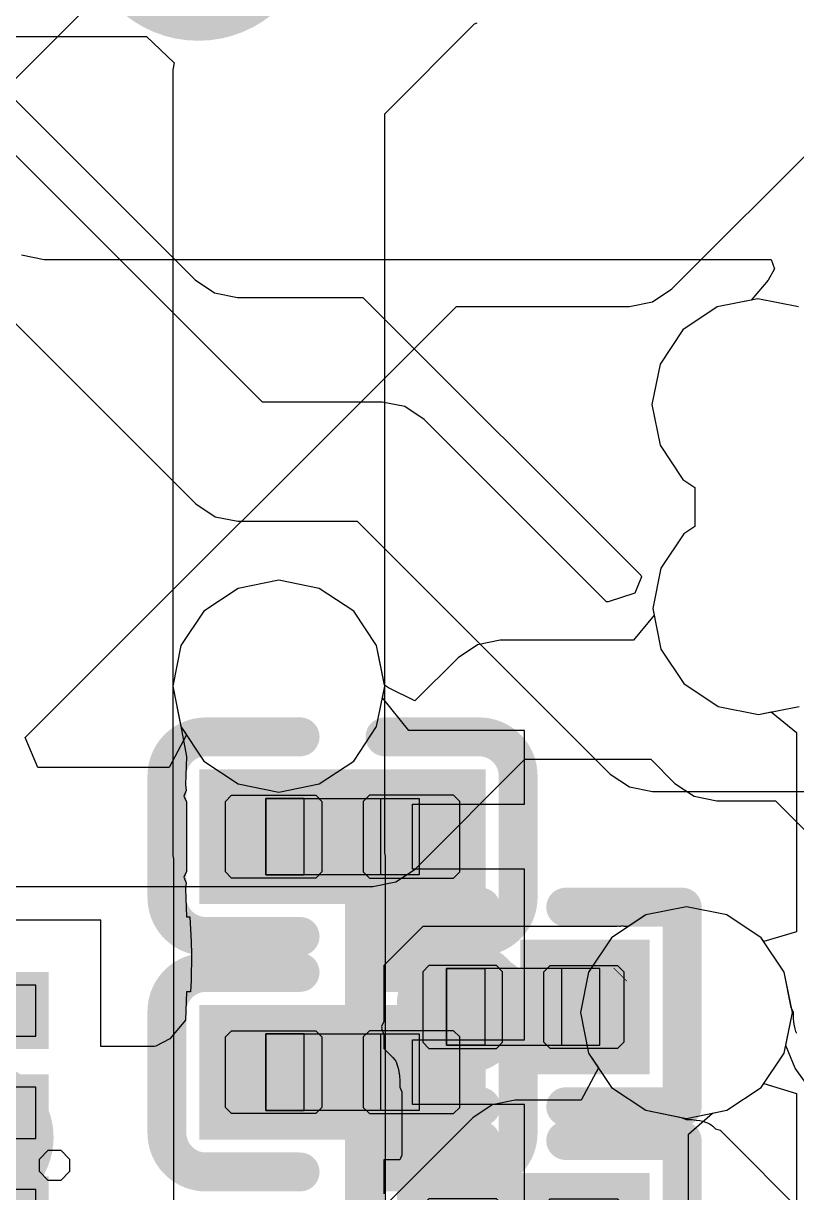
# Model space of a CAD drawing. Header units: millimetres. Extents: x 50 to 153, y 18 to 71.
# Drawn here: x 129.389 to 132.414, y 46.35 to 50.928 of the extents above; entities that cross this region are included whole.
import ezdxf

# ---------------------------------------------------------------- set-up
doc = ezdxf.new("R2010")
doc.units = ezdxf.units.MM
for name, color, linetype in [('BottomLayer', 5, 'Continuous'), ('BottomOverlay', 54, 'Continuous'), ('BottomPaste', 16, 'Continuous'), ('BottomSolder', 6, 'Continuous'), ('ConnectLayer', 7, 'Continuous'), ('Mechanical15', 56, 'Continuous'), ('Mechanical4', 56, 'Continuous'), ('Mechanical5', 56, 'Continuous'), ('Mechanical6', 56, 'Continuous'), ('TopLayer', 1, 'Continuous'), ('TopOverlay', 2, 'Continuous'), ('TopPaste', 8, 'Continuous'), ('TopSolder', 216, 'Continuous')]:
    doc.layers.add(name, color=color, linetype=linetype)

# ---------------------------------------------------------------- blocks, each defined once
blk = doc.blocks.new('R0201_B_3')
at = {"layer": 'BottomLayer', "const_width": 0.3031}
blk.add_lwpolyline([(-0.2236, 0.0104), (-0.2236, -0.0105)], dxfattribs=at)
at = {"layer": 'BottomLayer', "const_width": 0.1516}
for points in [[(-0.2994, 0.0104, 1), (-0.1479, 0.0104, 1)], [(-0.2994, -0.0105, 1), (-0.1479, -0.0105, 1)]]:
    blk.add_lwpolyline(points, format="xyb", close=True, dxfattribs=at)
at = {"layer": 'BottomLayer'}
blk.add_solid([(0.1079, -0.162), (0.411, -0.162), (0.1079, 0.162), (0.411, 0.162)], dxfattribs=at)
at = {"layer": 'BottomOverlay', "const_width": 0.1524}
for points in [[(-0.6038, -0.3906), (-0.6038, 0.3906)], [(-0.6038, 0.3906), (-0.1483, 0.3906)], [(0.1841, 0.3906), (0.6396, 0.3906)], [(0.6396, -0.3906), (0.6396, 0.3906)], [(-0.6038, -0.3906), (-0.1483, -0.3906)], [(0.1841, -0.3906), (0.6396, -0.3906)]]:
    blk.add_lwpolyline(points, dxfattribs=at)
at = {"layer": 'BottomOverlay', "const_width": 0.0762}
for points in [[(-0.6419, 0.3906, 1), (-0.5657, 0.3906, 1)], [(-0.6419, 0.3906, 1), (-0.5657, 0.3906, 1)], [(-0.1864, 0.3906, 1), (-0.1102, 0.3906, 1)], [(0.146, 0.3906, 1), (0.2222, 0.3906, 1)], [(0.6015, 0.3906, 1), (0.6777, 0.3906, 1)], [(0.6015, 0.3906, 1), (0.6777, 0.3906, 1)], [(-0.6419, -0.3906, 1), (-0.5657, -0.3906, 1)], [(-0.6419, -0.3906, 1), (-0.5657, -0.3906, 1)], [(-0.1864, -0.3906, 1), (-0.1102, -0.3906, 1)], [(0.146, -0.3906, 1), (0.2222, -0.3906, 1)], [(0.6015, -0.3906, 1), (0.6777, -0.3906, 1)], [(0.6015, -0.3906, 1), (0.6777, -0.3906, 1)]]:
    blk.add_lwpolyline(points, format="xyb", close=True, dxfattribs=at)
at = {"layer": 'BottomPaste'}
for p, q in [((-0.3512, 0.162), (-0.3752, 0.138)), ((-0.3752, 0.138), (-0.3752, -0.138)), ((-0.0871, 0.162), (-0.3512, 0.162)), ((-0.0631, 0.138), (-0.0871, 0.162)), ((-0.0631, -0.138), (-0.0631, 0.138)), ((0.0989, 0.138), (0.1229, 0.162)), ((0.0989, -0.138), (0.0989, 0.138)), ((0.1229, 0.162), (0.3871, 0.162)), ((0.3871, 0.162), (0.411, 0.138)), ((0.411, 0.138), (0.411, -0.138)), ((-0.3752, -0.138), (-0.3512, -0.162)), ((-0.3512, -0.162), (-0.0871, -0.162)), ((-0.0871, -0.162), (-0.0631, -0.138)), ((0.1229, -0.162), (0.0989, -0.138)), ((0.3871, -0.162), (0.1229, -0.162)), ((0.411, -0.138), (0.3871, -0.162))]:
    blk.add_line(p, q, dxfattribs=at)
at = {"layer": 'BottomPaste', "const_width": 0.3031}
blk.add_lwpolyline([(-0.2236, 0.0104), (-0.2236, -0.0105)], dxfattribs=at)
at = {"layer": 'BottomPaste', "const_width": 0.1516}
for points in [[(-0.2994, 0.0104, 1), (-0.1479, 0.0104, 1)], [(-0.2994, -0.0105, 1), (-0.1479, -0.0105, 1)]]:
    blk.add_lwpolyline(points, format="xyb", close=True, dxfattribs=at)
at = {"layer": 'BottomPaste'}
blk.add_solid([(0.1079, -0.162), (0.411, -0.162), (0.1079, 0.162), (0.411, 0.162)], dxfattribs=at)
at = {"layer": 'BottomSolder', "const_width": 0.5063}
blk.add_lwpolyline([(-0.2236, 0.0104), (-0.2236, -0.0105)], dxfattribs=at)
at = {"layer": 'BottomSolder', "const_width": 0.2532}
for points in [[(-0.3502, 0.0104, 1), (-0.0971, 0.0104, 1)], [(-0.3502, -0.0105, 1), (-0.0971, -0.0105, 1)]]:
    blk.add_lwpolyline(points, format="xyb", close=True, dxfattribs=at)
at = {"layer": 'BottomSolder'}
blk.add_solid([(0.0063, -0.2636), (0.5126, -0.2636), (0.0063, 0.2636), (0.5126, 0.2636)], dxfattribs=at)
at = {"layer": 'Mechanical15', "const_width": 0.00254}
blk.add_lwpolyline([(0.3721, 0.1524), (0.4229, 0.1016)], dxfattribs=at)
at = {"layer": 'Mechanical15', "const_width": 0.00127}
for points in [[(0.3714, 0.1524, 1), (0.3727, 0.1524, 1)], [(0.4222, 0.1016, 1), (0.4235, 0.1016, 1)]]:
    blk.add_lwpolyline(points, format="xyb", close=True, dxfattribs=at)
at = {"layer": 'Mechanical4'}
for p, q in [((0.3179, 0.15), (-0.2821, 0.15)), ((-0.2821, 0.15), (-0.2821, -0.1501)), ((0.3179, -0.1501), (0.3179, 0.15)), ((-0.2821, -0.1501), (0.3179, -0.1501))]:
    blk.add_line(p, q, dxfattribs=at)
at = {"layer": 'Mechanical5'}
for p, q in [((-0.2821, -0.1501), (-0.2821, 0.15)), ((-0.2821, 0.15), (-0.1321, 0.15)), ((-0.1321, 0.15), (-0.1321, -0.1501)), ((0.3179, 0.15), (0.1679, 0.15)), ((0.1679, 0.15), (0.1679, -0.1501)), ((0.3179, -0.1501), (0.3179, 0.15)), ((-0.1321, -0.1501), (-0.2821, -0.1501)), ((0.1679, -0.1501), (0.3179, -0.1501))]:
    blk.add_line(p, q, dxfattribs=at)
blk = doc.blocks.new('MSOP_8_L3_0_W3_0_P0_65_LS5_0_BL_B_29')
at = {"layer": 'BottomOverlay', "const_width": 0.3}
blk.add_lwpolyline([(-1.4592, 2.146, 1), (-1.7595, 2.146, 1)], format="xyb", close=True, dxfattribs=at)
at = {"layer": 'Mechanical15'}
for p, q in [((-1.5598, 2.4501), (-1.5593, 2.4746)), ((-1.5593, 2.4746), (-1.5243, 2.5088)), ((-1.5243, 2.5088), (-1.4754, 2.5088)), ((-1.4754, 2.5088), (-1.4404, 2.4746)), ((-1.4404, 2.4746), (-1.4399, 2.4501)), ((-1.5593, 2.4256), (-1.5598, 2.4501)), ((-1.4399, 2.4501), (-1.4404, 2.4256)), ((-1.4399, 2.4501), (-1.4399, 2.4501)), ((-1.5243, 2.3913), (-1.5593, 2.4256)), ((-1.4754, 2.3913), (-1.5243, 2.3913)), ((-1.4404, 2.4256), (-1.4754, 2.3913))]:
    blk.add_line(p, q, dxfattribs=at)
blk = doc.blocks.new('WQFN_20_L3_0_W3_0_P0_40_BL_EP1_7_30')
at = {"layer": 'Mechanical15'}
for p, q in [((1.4757, 1.5579), (1.4408, 1.5242)), ((1.5242, 1.5579), (1.4757, 1.5579)), ((1.559, 1.5242), (1.5242, 1.5579)), ((1.4408, 1.5242), (1.44, 1.5)), ((1.5599, 1.5), (1.559, 1.5242)), ((-0.9001, 1.1), (-0.9001, 1.5)), ((-0.9001, 1.5), (-0.7001, 1.5)), ((-0.7001, 1.5), (-0.7001, 1.1)), ((-0.5001, 1.1), (-0.5001, 1.5)), ((-0.5001, 1.5), (-0.3001, 1.5)), ((-0.3001, 1.5), (-0.3001, 1.1)), ((-0.1, 1.1), (-0.1, 1.5)), ((-0.1, 1.5), (0.1, 1.5)), ((0.1, 1.5), (0.1, 1.1)), ((0.3, 1.1), (0.3, 1.5)), ((0.3, 1.5), (0.5, 1.5)), ((0.5, 1.5), (0.5, 1.1)), ((0.7001, 1.1), (0.7001, 1.5)), ((0.7001, 1.5), (0.9001, 1.5)), ((0.9001, 1.5), (0.9001, 1.1)), ((1.44, 1.5), (1.44, 1.5)), ((1.44, 1.5), (1.4408, 1.4758)), ((1.4408, 1.4758), (1.4757, 1.4422)), ((1.5241, 1.4421), (1.559, 1.4758)), ((1.559, 1.4758), (1.5599, 1.5)), ((1.4757, 1.4422), (1.5241, 1.4421)), ((-0.7001, 1.1), (-0.9001, 1.1)), ((-0.7001, 1.1), (-0.7001, 1.1)), ((-0.3001, 1.1), (-0.5001, 1.1)), ((-0.3001, 1.1), (-0.3001, 1.1)), ((0.1, 1.1), (-0.1, 1.1)), ((0.1, 1.1), (0.1, 1.1)), ((0.5, 1.1), (0.3, 1.1)), ((0.5, 1.1), (0.5, 1.1)), ((0.9001, 1.1), (0.7001, 1.1)), ((0.9001, 1.1), (0.9001, 1.1)), ((-1.5, 0.7001), (-1.5, 0.9001)), ((-1.5, 0.9001), (-1.1, 0.9001)), ((-1.1, 0.9001), (-1.1, 0.9001)), ((-1.1, 0.9001), (-1.1, 0.7001)), ((1.1, 0.6999), (1.1, 0.8999)), ((1.1, 0.8999), (1.5, 0.8999)), ((1.5, 0.8999), (1.5, 0.6999)), ((-0.85, -0.85), (-0.85, 0.85)), ((-0.85, 0.85), (0.85, 0.85)), ((0.85, 0.85), (0.85, -0.85)), ((-1.1, 0.7001), (-1.5, 0.7001)), ((1.1, 0.6999), (1.1, 0.6999)), ((1.5, 0.6999), (1.1, 0.6999)), ((-1.5, 0.3001), (-1.5, 0.5001)), ((-1.5, 0.5001), (-1.1, 0.5001)), ((-1.1, 0.5001), (-1.1, 0.5001)), ((-1.1, 0.5001), (-1.1, 0.3001)), ((1.1, 0.2998), (1.1, 0.4998)), ((1.1, 0.4998), (1.5, 0.4998)), ((1.5, 0.4998), (1.5, 0.2998)), ((-1.1, 0.3001), (-1.5, 0.3001)), ((1.1, 0.2998), (1.1, 0.2998)), ((1.5, 0.2998), (1.1, 0.2998)), ((-1.5, -0.1), (-1.5, 0.1)), ((-1.5, 0.1), (-1.1, 0.1)), ((-1.1, 0.1), (-1.1, 0.1)), ((-1.1, 0.1), (-1.1, -0.1)), ((1.1, -0.1002), (1.1, 0.0998)), ((1.1, 0.0998), (1.5, 0.0998)), ((1.5, 0.0998), (1.5, -0.1002)), ((-1.1, -0.1), (-1.5, -0.1)), ((1.1, -0.1002), (1.1, -0.1002)), ((1.5, -0.1002), (1.1, -0.1002)), ((-1.5, -0.4998), (-1.5, -0.2998)), ((-1.5, -0.2998), (-1.1, -0.2998)), ((-1.1, -0.2998), (-1.1, -0.2998)), ((-1.1, -0.2998), (-1.1, -0.4998)), ((1.1, -0.5), (1.1, -0.3)), ((1.1, -0.3), (1.5, -0.3)), ((1.5, -0.3), (1.5, -0.5)), ((-1.1, -0.4998), (-1.5, -0.4998)), ((1.1, -0.5), (1.1, -0.5)), ((1.5, -0.5), (1.1, -0.5)), ((-1.5, -0.8998), (-1.5, -0.6998)), ((-1.5, -0.6998), (-1.1, -0.6998)), ((-1.1, -0.6998), (-1.1, -0.6998)), ((-1.1, -0.6998), (-1.1, -0.8998)), ((1.1, -0.9001), (1.1, -0.7001)), ((1.1, -0.7001), (1.5, -0.7001)), ((1.5, -0.7001), (1.5, -0.9001)), ((-0.85, -0.85), (-0.85, -0.85)), ((0.85, -0.85), (-0.85, -0.85)), ((-1.1, -0.8998), (-1.5, -0.8998)), ((1.1, -0.9001), (1.1, -0.9001)), ((1.5, -0.9001), (1.1, -0.9001)), ((-0.9001, -1.5), (-0.9001, -1.1)), ((-0.9001, -1.1), (-0.7001, -1.1)), ((-0.7001, -1.1), (-0.7001, -1.5)), ((-0.5001, -1.5), (-0.5001, -1.1)), ((-0.5001, -1.1), (-0.3001, -1.1)), ((-0.3001, -1.1), (-0.3001, -1.5)), ((-0.1, -1.5), (-0.1, -1.1)), ((-0.1, -1.1), (0.1, -1.1)), ((0.1, -1.1), (0.1, -1.5)), ((0.3, -1.5), (0.3, -1.1)), ((0.3, -1.1), (0.5, -1.1)), ((0.5, -1.1), (0.5, -1.5)), ((0.7001, -1.5), (0.7001, -1.1)), ((0.7001, -1.1), (0.9001, -1.1)), ((0.9001, -1.1), (0.9001, -1.5)), ((-0.7001, -1.5), (-0.9001, -1.5)), ((-0.7001, -1.5), (-0.7001, -1.5)), ((-0.3001, -1.5), (-0.5001, -1.5)), ((-0.3001, -1.5), (-0.3001, -1.5)), ((0.1, -1.5), (-0.1, -1.5)), ((0.1, -1.5), (0.1, -1.5)), ((0.5, -1.5), (0.3, -1.5)), ((0.5, -1.5), (0.5, -1.5)), ((0.9001, -1.5), (0.7001, -1.5)), ((0.9001, -1.5), (0.9001, -1.5))]:
    blk.add_line(p, q, dxfattribs=at)
at = {"layer": 'Mechanical15', "const_width": 0.0508}
for points in [[(1.4998, 1.4999), (-1.5001, 1.4999)], [(-1.5001, -1.5001), (-1.5001, 1.4999)], [(1.4998, -1.5001), (1.4998, 1.4999)], [(1.4998, -1.5001), (-1.5001, -1.5001)]]:
    blk.add_lwpolyline(points, dxfattribs=at)
at = {"layer": 'Mechanical15', "const_width": 0.0254}
for points in [[(-1.5128, 1.4999, 1), (-1.4874, 1.4999, 1)], [(-1.5128, 1.4999, 1), (-1.4874, 1.4999, 1)], [(1.4871, 1.4999, 1), (1.5125, 1.4999, 1)], [(1.4871, 1.4999, 1), (1.5125, 1.4999, 1)], [(-1.5128, -1.5001, 1), (-1.4874, -1.5001, 1)], [(-1.5128, -1.5001, 1), (-1.4874, -1.5001, 1)], [(1.4871, -1.5001, 1), (1.5125, -1.5001, 1)], [(1.4871, -1.5001, 1), (1.5125, -1.5001, 1)]]:
    blk.add_lwpolyline(points, format="xyb", close=True, dxfattribs=at)
at = {"layer": 'Mechanical6'}
for points, const_width in [([(1.3697, 1.9049, 1), (1.1695, 1.9049, 1)], 0.2), ([(1.1195, 1.9049, 1), (1.2195, 1.9049, 1)], 0.1), ([(1.3197, 1.9049, 1), (1.4197, 1.9049, 1)], 0.1)]:
    blk.add_lwpolyline(points, format="xyb", close=True, dxfattribs=dict(at, const_width=const_width))
at = {"layer": 'TopLayer', "const_width": 0.2}
for points in [[(0.8, 1.8), (0.8, 1.2)], [(1.2, 0.8), (1.8, 0.8)], [(-1.2, -0.7997), (-1.8, -0.7997)]]:
    blk.add_lwpolyline(points, dxfattribs=at)
at = {"layer": 'TopLayer', "const_width": 0.1}
for points in [[(0.75, 1.8, 1), (0.85, 1.8, 1)], [(0.75, 1.2, 1), (0.85, 1.2, 1)], [(1.15, 0.8, 1), (1.25, 0.8, 1)], [(1.75, 0.8, 1), (1.85, 0.8, 1)], [(-1.85, -0.7997, 1), (-1.75, -0.7997, 1)], [(-1.25, -0.7997, 1), (-1.15, -0.7997, 1)]]:
    blk.add_lwpolyline(points, format="xyb", close=True, dxfattribs=at)
at = {"layer": 'TopLayer'}
for points in [[(-0.9002, 1.1), (-0.7002, 1.1), (-0.9002, 1.9), (-0.7002, 1.9)], [(-0.5002, 1.1), (-0.3002, 1.1), (-0.5002, 1.9), (-0.3002, 1.9)], [(-0.1001, 1.1), (0.0999, 1.1), (-0.1001, 1.9), (0.0999, 1.9)], [(0.2999, 1.1), (0.4999, 1.1), (0.2999, 1.9), (0.4999, 1.9)], [(-1.9, 0.9002), (-1.9, 0.7002), (-1.1, 0.9002), (-1.1, 0.7002)], [(0.8499, -0.8499), (0.8499, 0.8501), (-0.8501, -0.8499), (-0.8501, 0.8501)], [(-1.9, 0.5002), (-1.9, 0.3002), (-1.1, 0.5002), (-1.1, 0.3002)], [(1.9, 0.2999), (1.9, 0.4999), (1.1, 0.2999), (1.1, 0.4999)], [(-1.9, 0.1001), (-1.9, -0.0999), (-1.1, 0.1001), (-1.1, -0.0999)], [(1.9, -0.1001), (1.9, 0.0999), (1.1, -0.1001), (1.1, 0.0999)], [(-1.9, -0.2997), (-1.9, -0.4997), (-1.1, -0.2997), (-1.1, -0.4997)], [(1.9, -0.4999), (1.9, -0.2999), (1.1, -0.4999), (1.1, -0.2999)], [(1.9, -0.9), (1.9, -0.7), (1.1, -0.9), (1.1, -0.7)], [(-0.9002, -1.9), (-0.7002, -1.9), (-0.9002, -1.1), (-0.7002, -1.1)], [(-0.5002, -1.9), (-0.3002, -1.9), (-0.5002, -1.1), (-0.3002, -1.1)], [(-0.1001, -1.9), (0.0999, -1.9), (-0.1001, -1.1), (0.0999, -1.1)], [(0.2999, -1.9), (0.4999, -1.9), (0.2999, -1.1), (0.4999, -1.1)], [(0.7, -1.9), (0.9, -1.9), (0.7, -1.1), (0.9, -1.1)]]:
    blk.add_solid(points, dxfattribs=at)
at = {"layer": 'TopOverlay'}
for points, const_width in [([(1.4967, 1.9049, 1), (1.2965, 1.9049, 1)], 0.254), ([(1.233, 1.9049, 1), (1.36, 1.9049, 1)], 0.127), ([(1.4332, 1.9049, 1), (1.5602, 1.9049, 1)], 0.127), ([(-1.6135, 1.55, 1), (-1.4865, 1.55, 1)], 0.127), ([(-1.6135, 1.55, 1), (-1.4865, 1.55, 1)], 0.127), ([(-1.0635, 1.55, 1), (-0.9365, 1.55, 1)], 0.127), ([(0.9865, 1.55, 1), (1.1135, 1.55, 1)], 0.127), ([(1.4864, 1.55, 1), (1.6134, 1.55, 1)], 0.127), ([(1.4864, 1.55, 1), (1.6134, 1.55, 1)], 0.127), ([(1.4864, 1.1001, 1), (1.6134, 1.1001, 1)], 0.127), ([(-1.6135, 1, 1), (-1.4865, 1, 1)], 0.127), ([(-1.6135, -1, 1), (-1.4865, -1, 1)], 0.127), ([(1.4864, -1, 1), (1.6134, -1, 1)], 0.127), ([(-1.6135, -1.5499, 1), (-1.4865, -1.5499, 1)], 0.127), ([(-1.6135, -1.5499, 1), (-1.4865, -1.5499, 1)], 0.127), ([(-1.0135, -1.5499, 1), (-0.8865, -1.5499, 1)], 0.127), ([(0.9365, -1.5499, 1), (1.0635, -1.5499, 1)], 0.127), ([(1.4864, -1.5499, 1), (1.6134, -1.5499, 1)], 0.127), ([(1.4864, -1.5499, 1), (1.6134, -1.5499, 1)], 0.127)]:
    blk.add_lwpolyline(points, format="xyb", close=True, dxfattribs=dict(at, const_width=const_width))
at = {"layer": 'TopOverlay', "const_width": 0.254}
for points in [[(-1.55, 1), (-1.55, 1.55)], [(-1, 1.55), (-1.55, 1.55)], [(1.5499, 1.55), (1.05, 1.55)], [(1.5499, 1.1001), (1.5499, 1.55)], [(-1.55, -1.5499), (-1.55, -1)], [(1.5499, -1.5499), (1.5499, -1)], [(-0.95, -1.5499), (-1.55, -1.5499)], [(1.5499, -1.5499), (1, -1.5499)]]:
    blk.add_lwpolyline(points, dxfattribs=at)
at = {"layer": 'TopPaste'}
for p, q in [((-0.6999, 1.9), (-0.8999, 1.9)), ((-0.8999, 1.9), (-0.8999, 1.1)), ((-0.6999, 1.1), (-0.6999, 1.9)), ((-0.2998, 1.9), (-0.4998, 1.9)), ((-0.4998, 1.9), (-0.4998, 1.1)), ((-0.2998, 1.1), (-0.2998, 1.9)), ((0.1002, 1.9), (-0.0998, 1.9)), ((-0.0998, 1.9), (-0.0998, 1.1)), ((0.1002, 1.1), (0.1002, 1.9)), ((0.5, 1.9), (0.3, 1.9)), ((0.3, 1.9), (0.3, 1.1)), ((0.5, 1.1), (0.5, 1.9)), ((0.9001, 1.9), (0.7001, 1.9)), ((0.7001, 1.9), (0.7001, 1.1)), ((0.9001, 1.1), (0.9001, 1.9)), ((-0.8999, 1.1), (-0.8999, 1.1)), ((-0.8999, 1.1), (-0.6999, 1.1)), ((-0.4998, 1.1), (-0.4998, 1.1)), ((-0.4998, 1.1), (-0.2998, 1.1)), ((-0.0998, 1.1), (-0.0998, 1.1)), ((-0.0998, 1.1), (0.1002, 1.1)), ((0.3, 1.1), (0.3, 1.1)), ((0.3, 1.1), (0.5, 1.1)), ((0.7001, 1.1), (0.7001, 1.1)), ((0.7001, 1.1), (0.9001, 1.1)), ((-1.9, 0.9001), (-1.9, 0.9001)), ((-1.9, 0.9001), (-1.9, 0.7001)), ((-1.1, 0.9001), (-1.9, 0.9001)), ((-1.1, 0.7001), (-1.1, 0.9001)), ((1.1, 0.8999), (1.1, 0.8999)), ((1.1, 0.8999), (1.1, 0.6999)), ((1.9, 0.8999), (1.1, 0.8999)), ((1.9, 0.6999), (1.9, 0.8999)), ((-1.9, 0.7001), (-1.1, 0.7001)), ((1.1, 0.6999), (1.9, 0.6999)), ((-0.6801, -0.68), (-0.6801, 0.6801)), ((-0.6801, 0.6801), (0.68, 0.6801)), ((0.68, 0.6801), (0.68, -0.68)), ((-1.9, 0.5001), (-1.9, 0.5001)), ((-1.9, 0.5001), (-1.9, 0.3001)), ((-1.1, 0.5001), (-1.9, 0.5001)), ((-1.1, 0.3001), (-1.1, 0.5001)), ((1.1, 0.4998), (1.1, 0.4998)), ((1.1, 0.4998), (1.1, 0.2998)), ((1.9, 0.4998), (1.1, 0.4998)), ((1.9, 0.2998), (1.9, 0.4998)), ((-1.9, 0.3001), (-1.1, 0.3001)), ((1.1, 0.2998), (1.9, 0.2998)), ((-1.9, 0.1), (-1.9, 0.1)), ((-1.9, 0.1), (-1.9, -0.1)), ((-1.1, 0.1), (-1.9, 0.1)), ((-1.1, -0.1), (-1.1, 0.1)), ((1.1, 0.0998), (1.1, 0.0998)), ((1.1, 0.0998), (1.1, -0.1002)), ((1.9, 0.0998), (1.1, 0.0998)), ((1.9, -0.1002), (1.9, 0.0998)), ((-1.9, -0.1), (-1.1, -0.1)), ((1.1, -0.1002), (1.9, -0.1002)), ((-1.9, -0.2998), (-1.9, -0.2998)), ((-1.9, -0.2998), (-1.9, -0.4998)), ((-1.1, -0.2998), (-1.9, -0.2998)), ((-1.1, -0.4998), (-1.1, -0.2998)), ((1.1, -0.3), (1.1, -0.3)), ((1.1, -0.3), (1.1, -0.5)), ((1.9, -0.3), (1.1, -0.3)), ((1.9, -0.5), (1.9, -0.3)), ((-1.9, -0.4998), (-1.1, -0.4998)), ((1.1, -0.5), (1.9, -0.5)), ((-0.6801, -0.68), (-0.6801, -0.68)), ((0.68, -0.68), (-0.6801, -0.68)), ((-1.9, -0.6998), (-1.9, -0.6998)), ((-1.9, -0.6998), (-1.9, -0.8998)), ((-1.1, -0.6998), (-1.9, -0.6998)), ((-1.1, -0.8998), (-1.1, -0.6998)), ((1.1, -0.7001), (1.1, -0.7001)), ((1.1, -0.7001), (1.1, -0.9001)), ((1.9, -0.7001), (1.1, -0.7001)), ((1.9, -0.9001), (1.9, -0.7001)), ((-1.9, -0.8998), (-1.1, -0.8998)), ((1.1, -0.9001), (1.9, -0.9001)), ((-0.6999, -1.1), (-0.8999, -1.1)), ((-0.8999, -1.1), (-0.8999, -1.9)), ((-0.6999, -1.9), (-0.6999, -1.1)), ((-0.2998, -1.1), (-0.4998, -1.1)), ((-0.4998, -1.1), (-0.4998, -1.9)), ((-0.2998, -1.9), (-0.2998, -1.1)), ((0.1002, -1.1), (-0.0998, -1.1)), ((-0.0998, -1.1), (-0.0998, -1.9)), ((0.1002, -1.9), (0.1002, -1.1)), ((0.5, -1.1), (0.3, -1.1)), ((0.3, -1.1), (0.3, -1.9)), ((0.5, -1.9), (0.5, -1.1)), ((0.9001, -1.1), (0.7001, -1.1)), ((0.7001, -1.1), (0.7001, -1.9)), ((0.9001, -1.9), (0.9001, -1.1)), ((-0.8999, -1.9), (-0.8999, -1.9)), ((-0.8999, -1.9), (-0.6999, -1.9)), ((-0.4998, -1.9), (-0.4998, -1.9)), ((-0.4998, -1.9), (-0.2998, -1.9)), ((-0.0998, -1.9), (-0.0998, -1.9)), ((-0.0998, -1.9), (0.1002, -1.9)), ((0.3, -1.9), (0.3, -1.9)), ((0.3, -1.9), (0.5, -1.9)), ((0.7001, -1.9), (0.7001, -1.9)), ((0.7001, -1.9), (0.9001, -1.9))]:
    blk.add_line(p, q, dxfattribs=at)
at = {"layer": 'TopSolder', "const_width": 0.3016}
for points in [[(0.8, 1.8), (0.8, 1.2)], [(1.2, 0.8), (1.8, 0.8)], [(-1.2, -0.7997), (-1.8, -0.7997)]]:
    blk.add_lwpolyline(points, dxfattribs=at)
at = {"layer": 'TopSolder', "const_width": 0.1508}
for points in [[(0.7246, 1.8, 1), (0.8754, 1.8, 1)], [(0.7246, 1.2, 1), (0.8754, 1.2, 1)], [(1.1246, 0.8, 1), (1.2754, 0.8, 1)], [(1.7246, 0.8, 1), (1.8754, 0.8, 1)], [(-1.8754, -0.7997, 1), (-1.7246, -0.7997, 1)], [(-1.2754, -0.7997, 1), (-1.1246, -0.7997, 1)]]:
    blk.add_lwpolyline(points, format="xyb", close=True, dxfattribs=at)
at = {"layer": 'TopSolder'}
for points in [[(-0.951, 1.0492), (-0.6494, 1.0492), (-0.951, 1.9508), (-0.6494, 1.9508)], [(-0.551, 1.0492), (-0.2494, 1.0492), (-0.551, 1.9508), (-0.2494, 1.9508)], [(-0.1509, 1.0492), (0.1507, 1.0492), (-0.1509, 1.9508), (0.1507, 1.9508)], [(0.2491, 1.0492), (0.5507, 1.0492), (0.2491, 1.9508), (0.5507, 1.9508)], [(-1.9508, 0.951), (-1.9508, 0.6494), (-1.0492, 0.951), (-1.0492, 0.6494)], [(0.9007, -0.9007), (0.9007, 0.9009), (-0.9009, -0.9007), (-0.9009, 0.9009)], [(-1.9508, 0.551), (-1.9508, 0.2494), (-1.0492, 0.551), (-1.0492, 0.2494)], [(1.9508, 0.2491), (1.9508, 0.5507), (1.0492, 0.2491), (1.0492, 0.5507)], [(-1.9508, 0.1509), (-1.9508, -0.1507), (-1.0492, 0.1509), (-1.0492, -0.1507)], [(1.9508, -0.1509), (1.9508, 0.1507), (1.0492, -0.1509), (1.0492, 0.1507)], [(-1.9508, -0.2489), (-1.9508, -0.5505), (-1.0492, -0.2489), (-1.0492, -0.5505)], [(1.9508, -0.5507), (1.9508, -0.2491), (1.0492, -0.5507), (1.0492, -0.2491)], [(1.9508, -0.9508), (1.9508, -0.6492), (1.0492, -0.9508), (1.0492, -0.6492)], [(-0.951, -1.9508), (-0.6494, -1.9508), (-0.951, -1.0492), (-0.6494, -1.0492)], [(-0.551, -1.9508), (-0.2494, -1.9508), (-0.551, -1.0492), (-0.2494, -1.0492)], [(-0.1509, -1.9508), (0.1507, -1.9508), (-0.1509, -1.0492), (0.1507, -1.0492)], [(0.2491, -1.9508), (0.5507, -1.9508), (0.2491, -1.0492), (0.5507, -1.0492)], [(0.6492, -1.9508), (0.9508, -1.9508), (0.6492, -1.0492), (0.9508, -1.0492)]]:
    blk.add_solid(points, dxfattribs=at)
blk = doc.blocks.new('R0201_B_41')
at = {"layer": 'BottomLayer'}
for points in [[(-0.3752, -0.162), (-0.0721, -0.162), (-0.3752, 0.162), (-0.0721, 0.162)], [(0.1079, -0.162), (0.411, -0.162), (0.1079, 0.162), (0.411, 0.162)]]:
    blk.add_solid(points, dxfattribs=at)
at = {"layer": 'BottomOverlay', "const_width": 0.1524}
for points in [[(-0.6038, -0.3906), (-0.6038, 0.3906)], [(-0.6038, 0.3906), (-0.1483, 0.3906)], [(0.1841, 0.3906), (0.6396, 0.3906)], [(0.6396, -0.3906), (0.6396, 0.3906)], [(-0.6038, -0.3906), (-0.1483, -0.3906)], [(0.1841, -0.3906), (0.6396, -0.3906)]]:
    blk.add_lwpolyline(points, dxfattribs=at)
at = {"layer": 'BottomOverlay', "const_width": 0.0762}
for points in [[(-0.6419, 0.3906, 1), (-0.5657, 0.3906, 1)], [(-0.6419, 0.3906, 1), (-0.5657, 0.3906, 1)], [(-0.1864, 0.3906, 1), (-0.1102, 0.3906, 1)], [(0.146, 0.3906, 1), (0.2222, 0.3906, 1)], [(0.6015, 0.3906, 1), (0.6777, 0.3906, 1)], [(0.6015, 0.3906, 1), (0.6777, 0.3906, 1)], [(-0.6419, -0.3906, 1), (-0.5657, -0.3906, 1)], [(-0.6419, -0.3906, 1), (-0.5657, -0.3906, 1)], [(-0.1864, -0.3906, 1), (-0.1102, -0.3906, 1)], [(0.146, -0.3906, 1), (0.2222, -0.3906, 1)], [(0.6015, -0.3906, 1), (0.6777, -0.3906, 1)], [(0.6015, -0.3906, 1), (0.6777, -0.3906, 1)]]:
    blk.add_lwpolyline(points, format="xyb", close=True, dxfattribs=at)
at = {"layer": 'BottomPaste'}
for p, q in [((-0.3512, 0.162), (-0.3752, 0.138)), ((-0.3752, 0.138), (-0.3752, -0.138)), ((-0.0871, 0.162), (-0.3512, 0.162)), ((-0.0631, 0.138), (-0.0871, 0.162)), ((-0.0631, -0.138), (-0.0631, 0.138)), ((0.0989, 0.138), (0.1229, 0.162)), ((0.0989, -0.138), (0.0989, 0.138)), ((0.1229, 0.162), (0.3871, 0.162)), ((0.3871, 0.162), (0.411, 0.138)), ((0.411, 0.138), (0.411, -0.138)), ((-0.3752, -0.138), (-0.3512, -0.162)), ((-0.3512, -0.162), (-0.0871, -0.162)), ((-0.0871, -0.162), (-0.0631, -0.138)), ((0.1229, -0.162), (0.0989, -0.138)), ((0.3871, -0.162), (0.1229, -0.162)), ((0.411, -0.138), (0.3871, -0.162))]:
    blk.add_line(p, q, dxfattribs=at)
for points in [[(-0.3752, -0.162), (-0.0721, -0.162), (-0.3752, 0.162), (-0.0721, 0.162)], [(0.1079, -0.162), (0.411, -0.162), (0.1079, 0.162), (0.411, 0.162)]]:
    blk.add_solid(points, dxfattribs=at)
at = {"layer": 'BottomSolder'}
for points in [[(-0.4768, -0.2636), (0.0295, -0.2636), (-0.4768, 0.2636), (0.0295, 0.2636)], [(0.0063, -0.2636), (0.5126, -0.2636), (0.0063, 0.2636), (0.5126, 0.2636)]]:
    blk.add_solid(points, dxfattribs=at)
at = {"layer": 'Mechanical15', "const_width": 0.00254}
blk.add_lwpolyline([(0.3721, 0.1524), (0.4229, 0.1016)], dxfattribs=at)
at = {"layer": 'Mechanical15', "const_width": 0.00127}
for points in [[(0.3714, 0.1524, 1), (0.3727, 0.1524, 1)], [(0.4222, 0.1016, 1), (0.4235, 0.1016, 1)]]:
    blk.add_lwpolyline(points, format="xyb", close=True, dxfattribs=at)
at = {"layer": 'Mechanical4'}
for p, q in [((0.3179, 0.15), (-0.2821, 0.15)), ((-0.2821, 0.15), (-0.2821, -0.1501)), ((0.3179, -0.1501), (0.3179, 0.15)), ((-0.2821, -0.1501), (0.3179, -0.1501))]:
    blk.add_line(p, q, dxfattribs=at)
at = {"layer": 'Mechanical5'}
for p, q in [((-0.2821, -0.1501), (-0.2821, 0.15)), ((-0.2821, 0.15), (-0.1321, 0.15)), ((-0.1321, 0.15), (-0.1321, -0.1501)), ((0.3179, 0.15), (0.1679, 0.15)), ((0.1679, 0.15), (0.1679, -0.1501)), ((0.3179, -0.1501), (0.3179, 0.15)), ((-0.1321, -0.1501), (-0.2821, -0.1501)), ((0.1679, -0.1501), (0.3179, -0.1501))]:
    blk.add_line(p, q, dxfattribs=at)
blk = doc.blocks.new('C0201_79')
at = {"layer": 'Mechanical4'}
for p, q in [((-0.3038, 0.1324), (0.2962, 0.1324)), ((-0.3038, -0.1676), (-0.3038, 0.1324)), ((0.2962, 0.1324), (0.2962, -0.1676)), ((0.2962, -0.1676), (-0.3038, -0.1676))]:
    blk.add_line(p, q, dxfattribs=at)
at = {"layer": 'Mechanical5'}
for p, q in [((-0.1538, 0.1324), (-0.3038, 0.1324)), ((-0.3038, 0.1324), (-0.3038, -0.1676)), ((-0.1538, -0.1676), (-0.1538, 0.1324)), ((0.1462, 0.1324), (0.2962, 0.1324)), ((0.1462, -0.1676), (0.1462, 0.1324)), ((0.2962, 0.1324), (0.2962, -0.1676)), ((-0.3038, -0.1676), (-0.1538, -0.1676)), ((0.2962, -0.1676), (0.1462, -0.1676))]:
    blk.add_line(p, q, dxfattribs=at)
at = {"layer": 'TopLayer'}
for points in [[(-0.4623, -0.1796), (-0.0938, -0.1796), (-0.4623, 0.1444), (-0.0938, 0.1444)], [(0.0862, -0.1796), (0.4546, -0.1796), (0.0862, 0.1444), (0.4546, 0.1444)]]:
    blk.add_solid(points, dxfattribs=at)
at = {"layer": 'TopOverlay', "const_width": 0.1524}
for points in [[(-0.6909, 0.2206, -0.414214), (-0.5385, 0.373)], [(0.5308, 0.373, -0.414214), (0.6832, 0.2206)], [(-0.5385, -0.4082, -0.414214), (-0.6909, -0.2558)], [(0.6832, -0.2558, -0.414214), (0.5308, -0.4082)]]:
    blk.add_lwpolyline(points, format="xyb", dxfattribs=at)
for points in [[(-0.5385, 0.373), (-0.17, 0.373)], [(0.1624, 0.373), (0.5308, 0.373)], [(-0.6909, -0.2558), (-0.6909, 0.2206)], [(0.6832, -0.2558), (0.6832, 0.2206)], [(-0.5385, -0.4082), (-0.17, -0.4082)], [(0.1624, -0.4082), (0.5308, -0.4082)]]:
    blk.add_lwpolyline(points, dxfattribs=at)
at = {"layer": 'TopOverlay', "const_width": 0.0762}
for points in [[(-0.5766, 0.373, 1), (-0.5004, 0.373, 1)], [(-0.5766, 0.373, 1), (-0.5004, 0.373, 1)], [(-0.2081, 0.373, 1), (-0.1319, 0.373, 1)], [(0.1243, 0.373, 1), (0.2005, 0.373, 1)], [(0.4927, 0.373, 1), (0.5689, 0.373, 1)], [(0.4927, 0.373, 1), (0.5689, 0.373, 1)], [(-0.729, 0.2206, 1), (-0.6528, 0.2206, 1)], [(-0.729, 0.2206, 1), (-0.6528, 0.2206, 1)], [(0.6451, 0.2206, 1), (0.7213, 0.2206, 1)], [(0.6451, 0.2206, 1), (0.7213, 0.2206, 1)], [(-0.729, -0.2558, 1), (-0.6528, -0.2558, 1)], [(-0.729, -0.2558, 1), (-0.6528, -0.2558, 1)], [(0.6451, -0.2558, 1), (0.7213, -0.2558, 1)], [(0.6451, -0.2558, 1), (0.7213, -0.2558, 1)], [(-0.5766, -0.4082, 1), (-0.5004, -0.4082, 1)], [(-0.5766, -0.4082, 1), (-0.5004, -0.4082, 1)], [(-0.2081, -0.4082, 1), (-0.1319, -0.4082, 1)], [(0.1243, -0.4082, 1), (0.2005, -0.4082, 1)], [(0.4927, -0.4082, 1), (0.5689, -0.4082, 1)], [(0.4927, -0.4082, 1), (0.5689, -0.4082, 1)]]:
    blk.add_lwpolyline(points, format="xyb", close=True, dxfattribs=at)
at = {"layer": 'TopPaste'}
for p, q in [((-0.4623, 0.1204), (-0.4383, 0.1444)), ((-0.4383, 0.1444), (-0.1088, 0.1444)), ((-0.1088, 0.1444), (-0.0848, 0.1204)), ((0.1012, 0.1444), (0.0772, 0.1204)), ((0.4306, 0.1444), (0.1012, 0.1444)), ((0.4546, 0.1204), (0.4306, 0.1444)), ((-0.4623, -0.1556), (-0.4623, 0.1204)), ((-0.0848, 0.1204), (-0.0848, -0.1556)), ((0.0772, 0.1204), (0.0772, -0.1556)), ((0.4546, -0.1556), (0.4546, 0.1204)), ((-0.4383, -0.1796), (-0.4623, -0.1556)), ((-0.1088, -0.1796), (-0.4383, -0.1796)), ((-0.0848, -0.1556), (-0.1088, -0.1796)), ((0.0772, -0.1556), (0.1012, -0.1796)), ((0.1012, -0.1796), (0.4306, -0.1796)), ((0.4306, -0.1796), (0.4546, -0.1556))]:
    blk.add_line(p, q, dxfattribs=at)
for points in [[(-0.4623, -0.1796), (-0.0938, -0.1796), (-0.4623, 0.1444), (-0.0938, 0.1444)], [(0.0862, -0.1796), (0.4546, -0.1796), (0.0862, 0.1444), (0.4546, 0.1444)]]:
    blk.add_solid(points, dxfattribs=at)
at = {"layer": 'TopSolder'}
for points in [[(-0.5639, -0.2812), (0.0078, -0.2812), (-0.5639, 0.246), (0.0078, 0.246)], [(-0.0154, -0.2812), (0.5562, -0.2812), (-0.0154, 0.246), (0.5562, 0.246)]]:
    blk.add_solid(points, dxfattribs=at)
blk = doc.blocks.new('C0201_80')
at = {"layer": 'Mechanical4'}
for p, q in [((-0.3038, 0.1324), (0.2962, 0.1324)), ((-0.3038, -0.1676), (-0.3038, 0.1324)), ((0.2962, 0.1324), (0.2962, -0.1676)), ((0.2962, -0.1676), (-0.3038, -0.1676))]:
    blk.add_line(p, q, dxfattribs=at)
at = {"layer": 'Mechanical5'}
for p, q in [((-0.1538, 0.1324), (-0.3038, 0.1324)), ((-0.3038, 0.1324), (-0.3038, -0.1676)), ((-0.1538, -0.1676), (-0.1538, 0.1324)), ((0.1462, 0.1324), (0.2962, 0.1324)), ((0.1462, -0.1676), (0.1462, 0.1324)), ((0.2962, 0.1324), (0.2962, -0.1676)), ((-0.3038, -0.1676), (-0.1538, -0.1676)), ((0.2962, -0.1676), (0.1462, -0.1676))]:
    blk.add_line(p, q, dxfattribs=at)
at = {"layer": 'TopLayer'}
for points in [[(-0.4623, -0.1796), (-0.0938, -0.1796), (-0.4623, 0.1444), (-0.0938, 0.1444)], [(0.0862, -0.1796), (0.4546, -0.1796), (0.0862, 0.1444), (0.4546, 0.1444)]]:
    blk.add_solid(points, dxfattribs=at)
at = {"layer": 'TopOverlay', "const_width": 0.1524}
for points in [[(-0.6909, 0.2206, -0.414214), (-0.5385, 0.373)], [(0.5308, 0.373, -0.414214), (0.6832, 0.2206)], [(-0.5385, -0.4082, -0.414214), (-0.6909, -0.2558)], [(0.6832, -0.2558, -0.414214), (0.5308, -0.4082)]]:
    blk.add_lwpolyline(points, format="xyb", dxfattribs=at)
for points in [[(-0.5385, 0.373), (-0.17, 0.373)], [(0.1624, 0.373), (0.5308, 0.373)], [(-0.6909, -0.2558), (-0.6909, 0.2206)], [(0.6832, -0.2558), (0.6832, 0.2206)], [(-0.5385, -0.4082), (-0.17, -0.4082)], [(0.1624, -0.4082), (0.5308, -0.4082)]]:
    blk.add_lwpolyline(points, dxfattribs=at)
at = {"layer": 'TopOverlay', "const_width": 0.0762}
for points in [[(-0.5766, 0.373, 1), (-0.5004, 0.373, 1)], [(-0.5766, 0.373, 1), (-0.5004, 0.373, 1)], [(-0.2081, 0.373, 1), (-0.1319, 0.373, 1)], [(0.1243, 0.373, 1), (0.2005, 0.373, 1)], [(0.4927, 0.373, 1), (0.5689, 0.373, 1)], [(0.4927, 0.373, 1), (0.5689, 0.373, 1)], [(-0.729, 0.2206, 1), (-0.6528, 0.2206, 1)], [(-0.729, 0.2206, 1), (-0.6528, 0.2206, 1)], [(0.6451, 0.2206, 1), (0.7213, 0.2206, 1)], [(0.6451, 0.2206, 1), (0.7213, 0.2206, 1)], [(-0.729, -0.2558, 1), (-0.6528, -0.2558, 1)], [(-0.729, -0.2558, 1), (-0.6528, -0.2558, 1)], [(0.6451, -0.2558, 1), (0.7213, -0.2558, 1)], [(0.6451, -0.2558, 1), (0.7213, -0.2558, 1)], [(-0.5766, -0.4082, 1), (-0.5004, -0.4082, 1)], [(-0.5766, -0.4082, 1), (-0.5004, -0.4082, 1)], [(-0.2081, -0.4082, 1), (-0.1319, -0.4082, 1)], [(0.1243, -0.4082, 1), (0.2005, -0.4082, 1)], [(0.4927, -0.4082, 1), (0.5689, -0.4082, 1)], [(0.4927, -0.4082, 1), (0.5689, -0.4082, 1)]]:
    blk.add_lwpolyline(points, format="xyb", close=True, dxfattribs=at)
at = {"layer": 'TopPaste'}
for p, q in [((-0.4623, 0.1204), (-0.4383, 0.1444)), ((-0.4383, 0.1444), (-0.1088, 0.1444)), ((-0.1088, 0.1444), (-0.0848, 0.1204)), ((0.1012, 0.1444), (0.0772, 0.1204)), ((0.4306, 0.1444), (0.1012, 0.1444)), ((0.4546, 0.1204), (0.4306, 0.1444)), ((-0.4623, -0.1556), (-0.4623, 0.1204)), ((-0.0848, 0.1204), (-0.0848, -0.1556)), ((0.0772, 0.1204), (0.0772, -0.1556)), ((0.4546, -0.1556), (0.4546, 0.1204)), ((-0.4383, -0.1796), (-0.4623, -0.1556)), ((-0.1088, -0.1796), (-0.4383, -0.1796)), ((-0.0848, -0.1556), (-0.1088, -0.1796)), ((0.0772, -0.1556), (0.1012, -0.1796)), ((0.1012, -0.1796), (0.4306, -0.1796)), ((0.4306, -0.1796), (0.4546, -0.1556))]:
    blk.add_line(p, q, dxfattribs=at)
for points in [[(-0.4623, -0.1796), (-0.0938, -0.1796), (-0.4623, 0.1444), (-0.0938, 0.1444)], [(0.0862, -0.1796), (0.4546, -0.1796), (0.0862, 0.1444), (0.4546, 0.1444)]]:
    blk.add_solid(points, dxfattribs=at)
at = {"layer": 'TopSolder'}
for points in [[(-0.5639, -0.2812), (0.0078, -0.2812), (-0.5639, 0.246), (0.0078, 0.246)], [(-0.0154, -0.2812), (0.5562, -0.2812), (-0.0154, 0.246), (0.5562, 0.246)]]:
    blk.add_solid(points, dxfattribs=at)
blk = doc.blocks.new('W25Q80_97')
at = {"layer": 'TopSolder', "const_width": 0.9144}
blk.add_lwpolyline([(-0.9604, 3.8101), (0.3604, 3.8101)], dxfattribs=at)
at = {"layer": 'TopSolder', "const_width": 0.4572}
blk.add_lwpolyline([(0.1318, 3.8101, 1), (0.589, 3.8101, 1)], format="xyb", close=True, dxfattribs=at)

msp = doc.modelspace()

# ---------------------------------------------------------------- linework, layer by layer
at = {"layer": 'ConnectLayer'}
for p, q in [((126.5274, 53.4572), (130.0613, 49.9233)), ((129.7938, 51.1471), (128.1446, 49.4978)), ((130.8023, 50.5738), (131.1537, 50.9252)), ((131.1537, 50.9252), (131.1647, 50.9298)), ((124.8101, 50.8765), (129.8701, 50.8765)), ((129.8701, 50.8765), (129.979, 50.7732)), ((129.979, 50.7732), (129.9735, 50.7455)), ((129.9735, 50.7455), (129.9735, 48.333)), ((131.9253, 49.8878), (132.7384, 50.7009)), ((130.3244, 49.4449), (129.2141, 50.5552)), ((130.8023, 48.333), (130.8023, 50.5738)), ((128.9528, 50.1573), (130.0631, 49.047)), ((129.3812, 50.0211), (129.4704, 50.0034)), ((129.4704, 50.0034), (132.3146, 50.0034)), ((132.3146, 50.0034), (132.3279, 49.9662)), ((132.3279, 49.9662), (132.3033, 49.9225)), ((130.0613, 49.9233), (130.1369, 49.8728)), ((132.3033, 49.9225), (132.2366, 49.8446)), ((130.1369, 49.8728), (130.2261, 49.8551)), ((130.2261, 49.8551), (130.7173, 49.8551)), ((130.7173, 49.8551), (131.8044, 48.768)), ((131.8497, 49.8373), (131.9253, 49.8878)), ((132.2624, 49.8497), (132.1038, 49.8182)), ((132.2624, 49.8497), (132.1038, 49.8182)), ((132.2366, 49.8446), (132.1038, 49.8182)), ((132.421, 49.8182), (132.2624, 49.8497)), ((132.421, 49.8182), (132.2624, 49.8497)), ((129.3959, 48.1323), (131.0831, 49.8195)), ((131.0831, 49.8195), (131.7605, 49.8195)), ((131.7605, 49.8195), (131.8497, 49.8373)), ((132.1038, 49.8182), (131.9694, 49.7284)), ((132.1038, 49.8182), (131.9694, 49.7284)), ((132.1038, 49.8182), (131.9694, 49.7284)), ((131.9694, 49.7284), (131.8796, 49.5939)), ((131.9694, 49.7284), (131.8796, 49.5939)), ((131.9694, 49.7284), (131.8796, 49.5939)), ((131.8796, 49.5939), (131.848, 49.4354)), ((131.8796, 49.5939), (131.848, 49.4354)), ((131.8796, 49.5939), (131.848, 49.4354)), ((130.7918, 49.4449), (130.3244, 49.4449)), ((130.8809, 49.4272), (130.7918, 49.4449)), ((131.848, 49.4354), (131.8796, 49.2768)), ((131.848, 49.4354), (131.8796, 49.2768)), ((131.848, 49.4354), (131.8796, 49.2768)), ((130.9566, 49.3767), (130.8809, 49.4272)), ((131.67, 48.6632), (130.9566, 49.3767)), ((131.8796, 49.2768), (131.9694, 49.1424)), ((131.8796, 49.2768), (131.9694, 49.1424)), ((131.8796, 49.2768), (131.9694, 49.1424)), ((131.9694, 49.1424), (132.016, 49.1113)), ((131.9694, 49.1424), (132.016, 49.1113)), ((131.9694, 49.1424), (132.016, 49.1113)), ((132.016, 49.1113), (132.016, 48.9585)), ((132.016, 49.1113), (132.016, 48.9585)), ((132.016, 49.1113), (132.016, 48.9585)), ((130.0631, 49.047), (130.1387, 48.9965)), ((130.1387, 48.9965), (130.2279, 48.9788)), ((130.2279, 48.9788), (130.6952, 48.9788)), ((130.6952, 48.9788), (131.6849, 47.9891)), ((131.9725, 48.9295), (131.8827, 48.7951)), ((131.9725, 48.9295), (131.8827, 48.7951)), ((131.9725, 48.9295), (131.8827, 48.7951)), ((132.016, 48.9585), (131.9725, 48.9295)), ((132.016, 48.9585), (131.9725, 48.9295)), ((132.016, 48.9585), (131.9725, 48.9295)), ((131.8827, 48.7951), (131.8512, 48.6365)), ((131.8827, 48.7951), (131.8512, 48.6365)), ((131.8827, 48.7951), (131.8512, 48.6365)), ((130.3879, 48.7474), (130.2293, 48.7158)), ((130.3879, 48.7474), (130.2293, 48.7158)), ((130.3879, 48.7474), (130.2293, 48.7158)), ((130.5465, 48.7158), (130.3879, 48.7474)), ((130.5465, 48.7158), (130.3879, 48.7474)), ((130.5465, 48.7158), (130.3879, 48.7474)), ((131.8071, 48.7606), (131.7807, 48.6977)), ((131.8044, 48.768), (131.8071, 48.7606)), ((130.2293, 48.7158), (130.0949, 48.626)), ((130.2293, 48.7158), (130.0949, 48.626)), ((130.2293, 48.7158), (130.0949, 48.626)), ((130.6809, 48.626), (130.5465, 48.7158)), ((130.6809, 48.626), (130.5465, 48.7158)), ((130.6809, 48.626), (130.5465, 48.7158)), ((131.6771, 48.6629), (131.67, 48.6632)), ((131.7807, 48.6977), (131.6771, 48.6629)), ((130.0949, 48.626), (130.0051, 48.4916)), ((130.0949, 48.626), (130.0051, 48.4916)), ((130.0949, 48.626), (130.0051, 48.4916)), ((130.7707, 48.4916), (130.6809, 48.626)), ((130.7707, 48.4916), (130.6809, 48.626)), ((130.7707, 48.4916), (130.6809, 48.626)), ((131.8563, 48.6109), (131.7757, 48.5128)), ((131.8512, 48.6365), (131.8827, 48.4779)), ((131.8512, 48.6365), (131.8563, 48.6109)), ((131.8512, 48.6365), (131.8827, 48.4779)), ((130.0051, 48.4916), (129.9735, 48.333)), ((130.0051, 48.4916), (129.9735, 48.333)), ((130.0051, 48.4916), (129.9735, 48.333)), ((130.8023, 48.333), (130.7707, 48.4916)), ((130.8016, 48.3364), (130.7707, 48.4916)), ((130.8023, 48.333), (130.7707, 48.4916)), ((131.1648, 48.495), (131.0892, 48.4445)), ((131.254, 48.5128), (131.1648, 48.495)), ((131.7757, 48.5128), (131.254, 48.5128)), ((131.8827, 48.4779), (131.9725, 48.3435)), ((131.8827, 48.4779), (131.9725, 48.3435)), ((131.0892, 48.4445), (130.9203, 48.2756)), ((130.817, 48.3259), (130.8016, 48.3364)), ((131.9725, 48.3435), (132.107, 48.2537)), ((131.9725, 48.3435), (132.107, 48.2537)), ((129.9735, 48.333), (130.0047, 48.1763)), ((129.9735, 48.333), (130.0051, 48.1745)), ((129.9735, 48.333), (130.0051, 48.1745)), ((129.9735, 48.333), (129.9735, 47.6701)), ((130.7707, 48.1745), (130.8023, 48.333)), ((130.7931, 48.287), (130.8023, 48.333)), ((130.8023, 47.6803), (130.8023, 48.333)), ((130.9203, 48.2756), (130.817, 48.3259)), ((130.8973, 48.1599), (130.7931, 48.287)), ((132.107, 48.2537), (132.2655, 48.2221)), ((132.107, 48.2537), (132.2655, 48.2221)), ((132.2655, 48.2221), (132.4241, 48.2537)), ((132.2655, 48.2221), (132.3149, 48.232)), ((132.3149, 48.232), (132.4131, 48.1514)), ((130.0047, 48.1763), (130.0265, 48.0583)), ((130.0051, 48.1745), (130.0268, 48.1419)), ((130.0051, 48.1745), (130.0949, 48.04)), ((130.6809, 48.04), (130.7707, 48.1745)), ((131.3497, 48.1599), (130.8973, 48.1599)), ((131.3497, 47.8709), (131.3497, 48.1599)), ((132.4131, 48.1514), (132.4131, 47.3718)), ((129.4445, 48.0149), (129.3959, 48.1323)), ((130.0268, 48.1419), (129.9589, 48.0149)), ((129.9589, 48.0149), (129.4445, 48.0149)), ((130.0265, 48.0583), (130.0232, 47.948)), ((130.0949, 48.04), (130.2293, 47.9502)), ((130.5465, 47.9502), (130.6809, 48.04)), ((130.921, 47.617), (131.3506, 48.0466)), ((131.3506, 48.0466), (131.8433, 48.0466)), ((131.8433, 48.0466), (131.9376, 47.9523)), ((131.6849, 47.9891), (131.7605, 47.9386)), ((130.026, 47.9246), (130.0169, 47.9029)), ((130.0232, 47.948), (130.026, 47.9246)), ((130.2293, 47.9502), (130.3879, 47.9187)), ((130.3879, 47.9187), (130.5465, 47.9502)), ((131.7605, 47.9386), (131.8497, 47.9208)), ((131.9376, 47.9523), (132.0132, 47.9018)), ((130.0169, 47.9029), (130.0265, 47.8799)), ((130.0265, 47.8799), (130.0265, 47.608)), ((131.8497, 47.9208), (133.1314, 47.9208)), ((132.0132, 47.9018), (132.1024, 47.8841)), ((132.1024, 47.8841), (132.331, 47.8841)), ((132.331, 47.8841), (132.7744, 47.4406)), ((130.9115, 47.6169), (130.9115, 47.8709)), ((130.9115, 47.8709), (131.3497, 47.8709)), ((129.9735, 47.6701), (129.9761, 47.6573)), ((129.9761, 47.6573), (129.9761, 45.2088)), ((130.8048, 47.6675), (130.8023, 47.6803)), ((130.8048, 45.3805), (130.8048, 47.6675)), ((130.0265, 47.608), (130.0169, 47.585)), ((130.8454, 47.5665), (130.921, 47.617)), ((131.3497, 47.6169), (130.9115, 47.6169)), ((131.3497, 47.3649), (131.3497, 47.6169)), ((130.0169, 47.585), (130.026, 47.5633)), ((130.026, 47.5633), (130.0232, 47.5399)), ((130.7562, 47.5488), (130.8454, 47.5665)), ((129.1571, 47.5488), (130.7562, 47.5488)), ((130.0232, 47.5399), (130.0265, 47.4295)), ((131.983, 47.4698), (131.8244, 47.4382)), ((131.983, 47.4698), (131.8244, 47.4382)), ((131.983, 47.4698), (131.8244, 47.4382)), ((131.983, 47.4698), (131.8244, 47.4382)), ((132.1416, 47.4382), (131.983, 47.4698)), ((132.1416, 47.4382), (131.983, 47.4698)), ((132.1416, 47.4382), (131.983, 47.4698)), ((132.1416, 47.4382), (131.983, 47.4698)), ((130.0265, 47.4295), (130.0394, 47.4295)), ((130.0394, 47.4295), (130.0455, 47.3325)), ((131.8244, 47.4382), (131.69, 47.3484)), ((131.8244, 47.4382), (131.69, 47.3484)), ((131.8244, 47.4382), (131.69, 47.3484)), ((131.8244, 47.4382), (131.7546, 47.3916)), ((132.276, 47.3484), (132.1416, 47.4382)), ((132.276, 47.3484), (132.1416, 47.4382)), ((132.276, 47.3484), (132.1416, 47.4382)), ((132.276, 47.3484), (132.1416, 47.4382)), ((129.6912, 47.4171), (128.5899, 47.4171)), ((129.6912, 46.9221), (129.6912, 47.4171)), ((130.9511, 47.3916), (130.7991, 47.2396)), ((131.1552, 47.3916), (130.9511, 47.3916)), ((131.2822, 47.3916), (131.1552, 47.3916)), ((131.7103, 47.3916), (131.2822, 47.3916)), ((131.2822, 47.3916), (131.2822, 47.3916)), ((131.714, 47.3936), (131.7103, 47.3916)), ((131.7209, 47.3916), (131.714, 47.3936)), ((131.7245, 47.3916), (131.7209, 47.3916)), ((131.7316, 47.3945), (131.7245, 47.3916)), ((131.7388, 47.3916), (131.7316, 47.3945)), ((131.7546, 47.3916), (131.7388, 47.3916)), ((130.0455, 47.3325), (130.0457, 47.2843)), ((131.3498, 47.328), (131.3497, 47.3649)), ((131.3498, 47.2379), (131.3498, 47.328)), ((131.3498, 47.328), (131.3498, 47.328)), ((131.69, 47.3484), (131.6002, 47.214)), ((131.69, 47.3484), (131.6002, 47.214)), ((131.69, 47.3484), (131.6002, 47.214)), ((132.2861, 47.3333), (132.276, 47.3484)), ((132.3658, 47.214), (132.276, 47.3484)), ((132.3658, 47.214), (132.276, 47.3484)), ((132.3658, 47.214), (132.276, 47.3484)), ((132.4131, 47.3718), (132.2861, 47.3333)), ((130.0457, 47.2843), (130.0446, 47.181)), ((130.7991, 47.2396), (130.7991, 47.0206)), ((131.3497, 46.9489), (131.3497, 47.2379)), ((131.3497, 47.2379), (131.3498, 47.2379)), ((131.6002, 47.214), (131.5686, 47.0554)), ((131.6002, 47.214), (131.5686, 47.0554)), ((131.6002, 47.214), (131.5686, 47.0554)), ((132.3974, 47.0554), (132.3658, 47.214)), ((132.3974, 47.0554), (132.3658, 47.214)), ((132.3933, 47.0757), (132.3658, 47.214)), ((130.0446, 47.181), (130.0423, 47.1363)), ((130.0265, 47.1363), (130.0232, 47.026)), ((130.0423, 47.1363), (130.0265, 47.1363)), ((131.5686, 47.0554), (131.6002, 46.8968)), ((131.5686, 47.0554), (131.6002, 46.8968)), ((131.5686, 47.0554), (131.6002, 46.8968)), ((132.3658, 46.8968), (132.3974, 47.0554)), ((132.3717, 46.9265), (132.3974, 47.0554)), ((132.4019, 47.056), (132.3933, 47.0757)), ((132.4024, 47.0333), (132.4019, 47.056)), ((130.0232, 47.026), (129.9616, 46.9521)), ((130.7991, 47.0206), (130.7898, 47.0011)), ((132.4037, 47.0174), (132.4024, 47.0333)), ((132.4057, 47.0035), (132.4037, 47.0174)), ((130.7914, 46.9967), (130.7896, 46.9925)), ((130.7896, 46.9925), (130.7991, 46.9695)), ((130.7898, 47.0011), (130.7914, 46.9967)), ((130.7991, 46.9695), (130.7991, 46.9147)), ((132.4084, 46.9916), (132.4057, 47.0035)), ((132.4116, 46.9813), (132.4084, 46.9916)), ((132.4151, 46.9727), (132.4116, 46.9813)), ((129.8997, 46.9221), (129.6912, 46.9221)), ((129.9069, 46.9236), (129.8997, 46.9221)), ((129.9616, 46.9521), (129.9069, 46.9236)), ((130.9115, 46.6949), (130.9115, 46.9489)), ((130.9115, 46.9489), (131.3497, 46.9489)), ((132.4087, 46.8377), (132.3717, 46.9265)), ((130.7991, 46.9147), (130.8338, 46.88)), ((130.8338, 46.88), (130.84, 46.8732)), ((130.84, 46.8732), (130.8425, 46.8697)), ((130.8425, 46.8697), (130.8453, 46.8649)), ((131.6002, 46.8968), (131.69, 46.7624)), ((131.6002, 46.8968), (131.6389, 46.8389)), ((131.6002, 46.8968), (131.69, 46.7624)), ((132.276, 46.7624), (132.3658, 46.8968)), ((130.8453, 46.8649), (130.8484, 46.8583)), ((130.8484, 46.8583), (130.8517, 46.8494)), ((130.8517, 46.8494), (130.8548, 46.8382)), ((130.8548, 46.8382), (130.8576, 46.8244)), ((130.8576, 46.8244), (130.8599, 46.808)), ((131.6389, 46.8389), (131.571, 46.7119)), ((132.4453, 46.7872), (132.4087, 46.8377)), ((130.8599, 46.808), (130.8613, 46.7891)), ((130.8613, 46.7891), (130.8619, 46.7637)), ((130.8619, 46.7637), (130.87, 46.7456)), ((130.87, 46.7456), (130.87, 46.4974)), ((131.69, 46.7624), (131.8244, 46.6726)), ((131.69, 46.7624), (131.8244, 46.6726)), ((132.1416, 46.6726), (132.276, 46.7624)), ((132.1416, 46.6726), (132.276, 46.7624)), ((132.276, 46.7624), (132.2861, 46.7775)), ((132.2861, 46.7775), (132.4131, 46.739)), ((132.4131, 46.739), (132.4131, 46.3841)), ((131.3497, 46.6949), (130.9115, 46.6949)), ((131.2233, 46.6942), (131.1476, 46.6436)), ((131.3125, 46.7119), (131.2233, 46.6942)), ((131.571, 46.7119), (131.3125, 46.7119)), ((131.3497, 46.4059), (131.3497, 46.6949)), ((131.1476, 46.6436), (128.147, 43.643)), ((131.8244, 46.6726), (131.983, 46.641)), ((131.8244, 46.6726), (131.9627, 46.6451)), ((131.9627, 46.6451), (131.9824, 46.6365)), ((131.983, 46.641), (132.1416, 46.6726)), ((131.9917, 46.5799), (132.085, 46.6613)), ((132.085, 46.6613), (132.1416, 46.6726)), ((131.9824, 46.6365), (132.0051, 46.6361)), ((132.0051, 46.6361), (132.021, 46.6347)), ((132.021, 46.6347), (132.0349, 46.6327)), ((132.0349, 46.6327), (132.0469, 46.63)), ((132.0469, 46.63), (132.0571, 46.6268)), ((132.0571, 46.6268), (132.0657, 46.6233)), ((132.0657, 46.6233), (132.0732, 46.6195)), ((132.0732, 46.6195), (132.0798, 46.6154)), ((132.0798, 46.6154), (132.0858, 46.6109)), ((132.0858, 46.6109), (132.0969, 46.6007)), ((132.0969, 46.6007), (132.1145, 46.5943)), ((131.9917, 46.2909), (131.9917, 46.5799)), ((132.1145, 46.5943), (133.2736, 45.4352)), ((130.8619, 46.4783), (130.7991, 46.4783)), ((130.7991, 46.4783), (130.7991, 46.3458)), ((130.87, 46.4974), (130.8619, 46.4793)), ((130.8619, 46.4793), (130.8619, 46.4783)), ((131.3498, 46.4059), (131.3497, 46.4059)), ((131.3498, 46.2903), (131.3498, 46.4059)), ((132.4131, 46.3841), (132.4131, 46.3841)), ((132.4131, 46.3841), (132.4131, 46.2571))]:
    msp.add_line(p, q, dxfattribs=at)
at = {"layer": 'TopOverlay', "const_width": 0.1}
msp.add_lwpolyline([(152.5477, 50.1974, 1), (111.3241, 50.1974, 1)], format="xyb", close=True, dxfattribs=at)

# ---------------------------------------------------------------- block references
for name, p, rotation in [('W25Q80_97', (126.2629, 51.6771), 270), ('WQFN_20_L3_0_W3_0_P0_40_BL_EP1_7_30', (127.5372, 46.2629), 270), ('C0201_79', (130.6411, 47.7615), 360), ('R0201_B_3', (131.3267, 47.0772), 360), ('C0201_80', (130.6411, 46.8395), 360), ('MSOP_8_L3_0_W3_0_P0_65_LS5_0_BL_B_29', (127.0605, 44.9574), 270), ('R0201_B_41', (131.3267, 46.1639), 360)]:
    msp.add_blockref(name, p, dxfattribs=dict(rotation=rotation))

doc.saveas('drawing.dxf')
